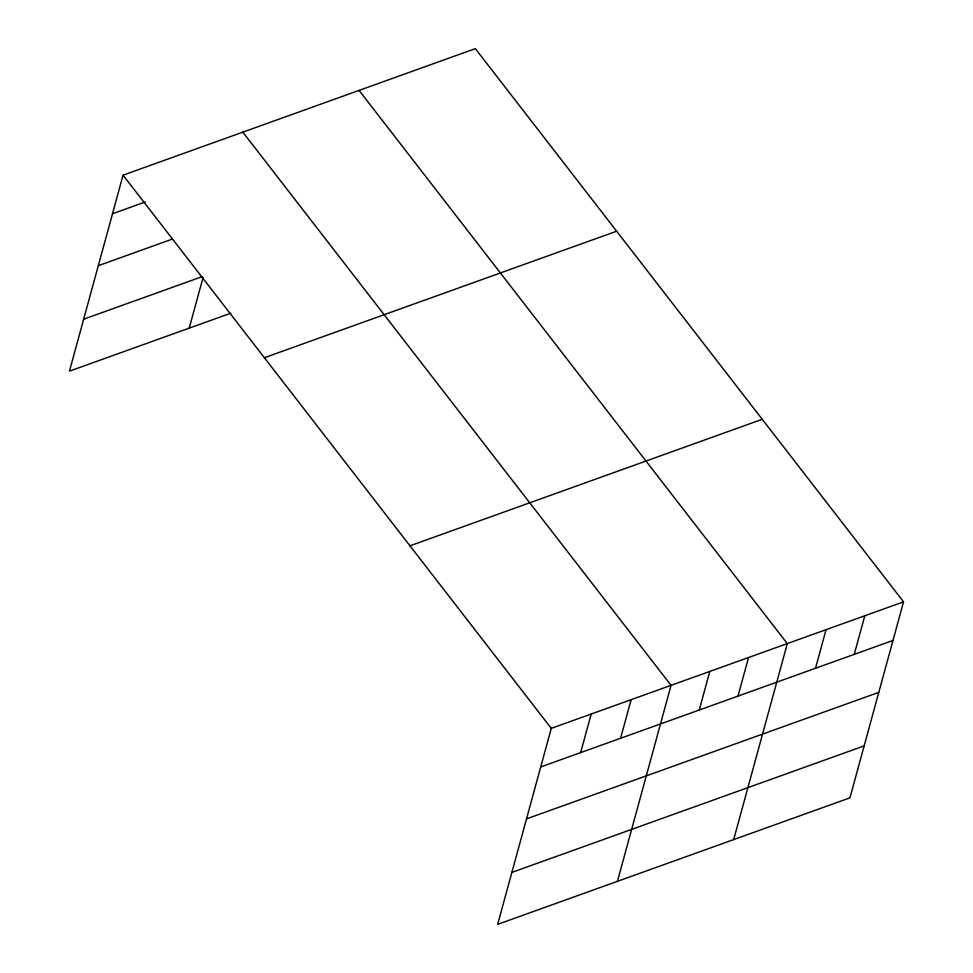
<?xml version="1.0" encoding="UTF-8"?>
<svg xmlns="http://www.w3.org/2000/svg" width="973" height="973" viewBox="0 0 973 973"><rect width="100%" height="100%" fill="white"/><g stroke="black" fill="none" stroke-linecap="round" stroke-linejoin="round"><path stroke-width="1.46" d="M123.06 175.164L551.277 728.363L497.665 924.35L849.94 797.836L903.552 601.849L475.335 48.65L123.06 175.164L69.448 371.151L230.735 313.221M189.224 328.132L203.029 277.633M580.65 752.615L591.207 714.036M620.579 738.276L631.136 699.696M617.441 881.331L671.054 685.357L242.836 132.146M699.246 710.022L709.804 671.443M737.996 696.109L748.553 657.517M733.691 839.59L787.303 643.603L359.086 90.404M815.496 668.269L826.053 629.689M854.245 654.355L864.802 615.775M112.503 213.744L145.305 201.97M98.297 265.69L172.44 239.054M83.654 319.205L202.007 276.697M264.376 357.723L616.639 231.209M409.974 545.817L762.236 419.302M551.277 728.363L903.552 601.849M540.733 766.955L892.995 640.441M526.515 818.889L878.789 692.375M511.883 872.404L864.146 745.89"/></g></svg>
